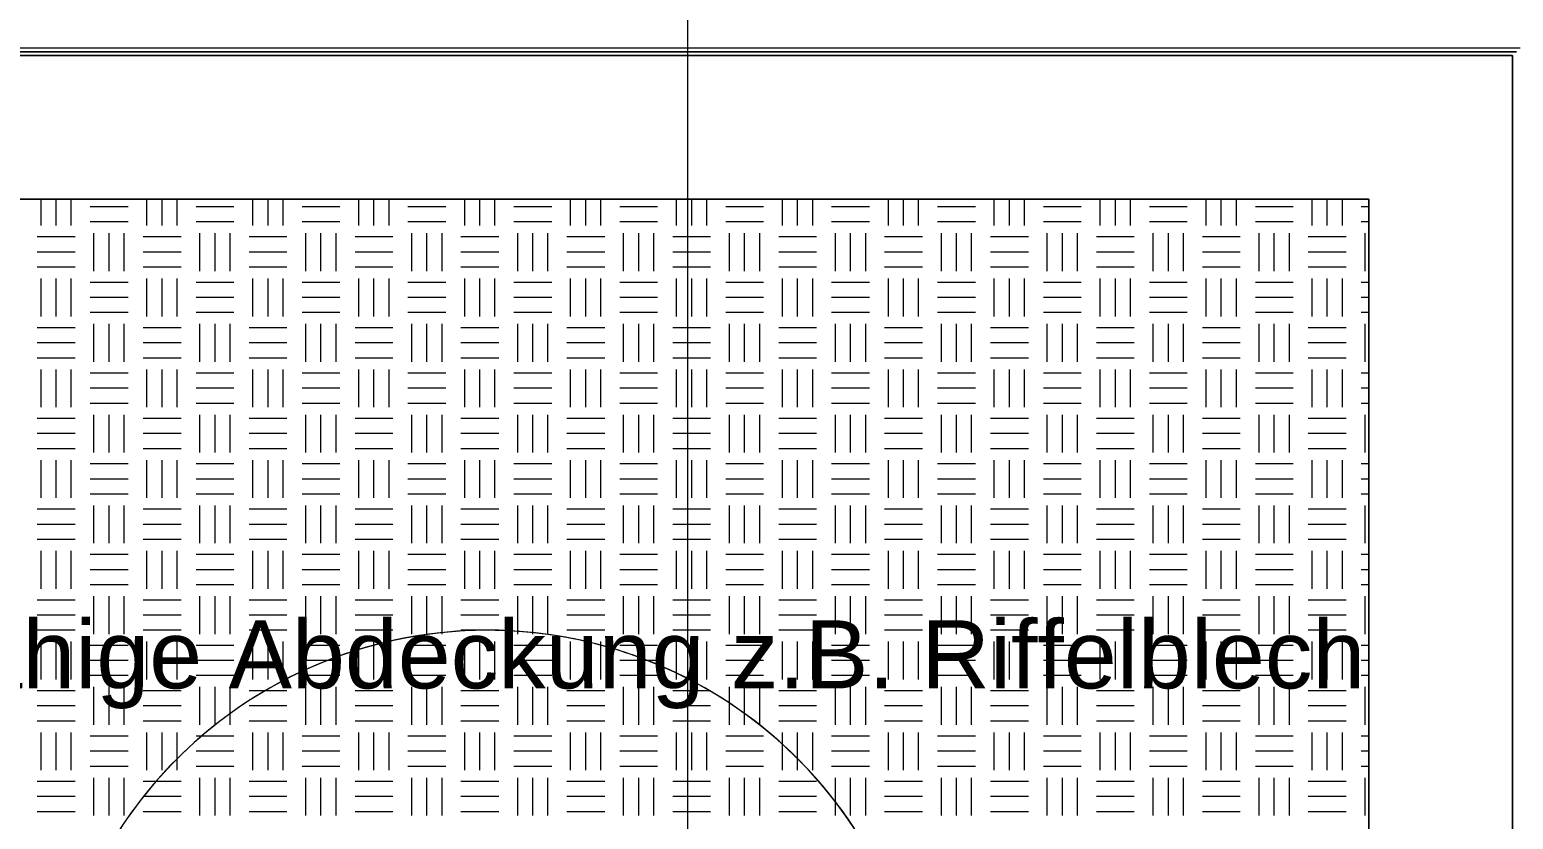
# Model space of a CAD drawing. Extents: x -1907 to 937, y -179 to 966.
# Drawn here: x -439.86 to -400.64, y 254.25 to 275.13 of the extents above; entities that cross this region are included whole.
import ezdxf
from ezdxf.lldxf.tags import DXFTag

# ---------------------------------------------------------------- set-up
doc = ezdxf.new("R2010")
doc.units = 0
doc.layers.get('0').update_dxf_attribs({"lineweight": 13})
for name, color, linetype, lineweight in [('A-DETL-____-HDLN', 7, '_Verdeckte Linien_', 9), ('A-FLOR-____-OTLN', 7, 'Continuous', 9), ('A-GENM-____-OTLN', 7, 'Continuous', 9), ('M-EQPM-____-OTLN', 7, 'Continuous', 9), ('S-GRID-____-OTLN', 7, 'Continuous', 5), ('Text', 7, 'Continuous', 5)]:
    doc.layers.add(name, color=color, linetype=linetype, lineweight=lineweight)
doc.styles.get("Standard").update_dxf_attribs({"font": 'arial.ttf'})
tags = doc.linetypes.add('_Rasterlinie_', pattern=[0.375, 0.2, -0.05, 0.075, -0.05]).pattern_tags.tags
tags[10:11] = [DXFTag(74, 4), DXFTag(75, 0), DXFTag(340, '0'), DXFTag(46, 1.0), DXFTag(50, 0.0), DXFTag(44, 0.0), DXFTag(45, 0.0)]
tags[8:9] = [DXFTag(74, 4), DXFTag(75, 0), DXFTag(340, '0'), DXFTag(46, 1.0), DXFTag(50, 0.0), DXFTag(44, 0.0), DXFTag(45, 0.0)]
tags[6:7] = [DXFTag(74, 4), DXFTag(75, 0), DXFTag(340, '0'), DXFTag(46, 1.0), DXFTag(50, 0.0), DXFTag(44, 0.0), DXFTag(45, 0.0)]
tags[4:5] = [DXFTag(74, 4), DXFTag(75, 0), DXFTag(340, '0'), DXFTag(46, 1.0), DXFTag(50, 0.0), DXFTag(44, 0.0), DXFTag(45, 0.0)]
tags = doc.linetypes.add('_Verdeckte Linien_', pattern=[0.15, 0.1, -0.05]).pattern_tags.tags
tags[6:7] = [DXFTag(74, 4), DXFTag(75, 0), DXFTag(340, '0'), DXFTag(46, 1.0), DXFTag(50, 0.0), DXFTag(44, 0.0), DXFTag(45, 0.0)]
tags[4:5] = [DXFTag(74, 4), DXFTag(75, 0), DXFTag(340, '0'), DXFTag(46, 1.0), DXFTag(50, 0.0), DXFTag(44, 0.0), DXFTag(45, 0.0)]

# ---------------------------------------------------------------- blocks, each defined once
blk = doc.blocks.new('Referenz-A0UJ2810XE', base_point=(-1920.131, -159.413))
at = {"layer": 'A-DETL-____-HDLN', "color": 0, "linetype": '_Verdeckte Linien_', "ltscale": 0.13}
for p, q in [((-404.461, 270.65), (-450.461, 270.65)), ((-404.461, 224.65), (-404.461, 270.65))]:
    blk.add_line(p, q, dxfattribs=at)
at = {"layer": 'A-FLOR-____-OTLN', "color": 0, "linetype": 'Continuous', "ltscale": 0.13}
for p, q in [((-454.461, 274.65), (-400.461, 274.65)), ((-404.461, 270.65), (-450.461, 270.65)), ((-404.461, 228.65), (-404.461, 270.65))]:
    blk.add_line(p, q, dxfattribs=at)
at = {"layer": 'A-GENM-____-OTLN', "color": 0, "linetype": 'Continuous', "ltscale": 0.13}
for p, q in [((-454.461, 274.65), (-400.461, 274.65)), ((-454.361, 274.55), (-400.561, 274.55)), ((-400.561, 274.55), (-454.361, 274.55)), ((-454.261, 274.45), (-400.661, 274.45)), ((-400.661, 274.45), (-454.261, 274.45)), ((-400.661, 274.45), (-400.661, 246.4)), ((-400.661, 246.4), (-400.661, 274.45)), ((-450.461, 270.65), (-404.461, 270.65)), ((-404.461, 270.65), (-450.461, 270.65)), ((-439.561, 269.95), (-439.561, 270.65)), ((-439.161, 269.95), (-439.161, 270.65)), ((-438.761, 269.95), (-438.761, 270.65)), ((-436.761, 269.95), (-436.761, 270.65)), ((-436.361, 269.95), (-436.361, 270.65)), ((-435.961, 269.95), (-435.961, 270.65)), ((-433.961, 269.95), (-433.961, 270.65)), ((-433.561, 269.95), (-433.561, 270.65)), ((-433.161, 269.95), (-433.161, 270.65)), ((-431.161, 269.95), (-431.161, 270.65)), ((-430.761, 269.95), (-430.761, 270.65)), ((-430.361, 269.95), (-430.361, 270.65)), ((-428.361, 269.95), (-428.361, 270.65)), ((-427.961, 269.95), (-427.961, 270.65)), ((-427.561, 269.95), (-427.561, 270.65)), ((-425.561, 269.95), (-425.561, 270.65)), ((-425.161, 269.95), (-425.161, 270.65)), ((-424.761, 269.95), (-424.761, 270.65)), ((-422.761, 269.95), (-422.761, 270.65)), ((-422.361, 269.95), (-422.361, 270.65)), ((-421.961, 269.95), (-421.961, 270.65)), ((-419.961, 269.95), (-419.961, 270.65)), ((-419.561, 269.95), (-419.561, 270.65)), ((-419.161, 269.95), (-419.161, 270.65)), ((-417.161, 269.95), (-417.161, 270.65)), ((-416.761, 269.95), (-416.761, 270.65)), ((-416.361, 269.95), (-416.361, 270.65)), ((-414.361, 269.95), (-414.361, 270.65)), ((-413.961, 269.95), (-413.961, 270.65)), ((-413.561, 269.95), (-413.561, 270.65)), ((-411.561, 269.95), (-411.561, 270.65)), ((-411.161, 269.95), (-411.161, 270.65)), ((-410.761, 269.95), (-410.761, 270.65)), ((-408.761, 269.95), (-408.761, 270.65)), ((-408.361, 269.95), (-408.361, 270.65)), ((-407.961, 269.95), (-407.961, 270.65)), ((-405.961, 269.95), (-405.961, 270.65)), ((-405.561, 269.95), (-405.561, 270.65)), ((-405.161, 269.95), (-405.161, 270.65)), ((-404.461, 270.65), (-404.461, 247.9)), ((-404.461, 247.9), (-404.461, 270.65)), ((-437.261, 270.45), (-438.261, 270.45)), ((-434.461, 270.45), (-435.461, 270.45)), ((-431.661, 270.45), (-432.661, 270.45)), ((-428.861, 270.45), (-429.861, 270.45)), ((-426.061, 270.45), (-427.061, 270.45)), ((-423.261, 270.45), (-424.261, 270.45)), ((-420.461, 270.45), (-421.461, 270.45)), ((-417.661, 270.45), (-418.661, 270.45)), ((-414.861, 270.45), (-415.861, 270.45)), ((-412.061, 270.45), (-413.061, 270.45)), ((-409.261, 270.45), (-410.261, 270.45)), ((-406.461, 270.45), (-407.461, 270.45)), ((-404.462, 270.45), (-404.661, 270.45)), ((-437.261, 270.05), (-438.261, 270.05)), ((-434.461, 270.05), (-435.461, 270.05)), ((-431.661, 270.05), (-432.661, 270.05)), ((-428.861, 270.05), (-429.861, 270.05)), ((-426.061, 270.05), (-427.061, 270.05)), ((-423.261, 270.05), (-424.261, 270.05)), ((-420.461, 270.05), (-421.461, 270.05)), ((-417.661, 270.05), (-418.661, 270.05)), ((-414.861, 270.05), (-415.861, 270.05)), ((-412.061, 270.05), (-413.061, 270.05)), ((-409.261, 270.05), (-410.261, 270.05)), ((-406.461, 270.05), (-407.461, 270.05)), ((-404.462, 270.05), (-404.661, 270.05)), ((-438.661, 269.65), (-439.661, 269.65)), ((-438.161, 268.75), (-438.161, 269.75)), ((-437.761, 268.75), (-437.761, 269.75)), ((-437.361, 268.75), (-437.361, 269.75)), ((-435.861, 269.65), (-436.861, 269.65)), ((-435.361, 268.75), (-435.361, 269.75)), ((-434.961, 268.75), (-434.961, 269.75)), ((-434.561, 268.75), (-434.561, 269.75)), ((-433.061, 269.65), (-434.061, 269.65)), ((-432.561, 268.75), (-432.561, 269.75)), ((-432.161, 268.75), (-432.161, 269.75)), ((-431.761, 268.75), (-431.761, 269.75)), ((-430.261, 269.65), (-431.261, 269.65)), ((-429.761, 268.75), (-429.761, 269.75)), ((-429.361, 268.75), (-429.361, 269.75)), ((-428.961, 268.75), (-428.961, 269.75)), ((-427.461, 269.65), (-428.461, 269.65)), ((-426.961, 268.75), (-426.961, 269.75)), ((-426.561, 268.75), (-426.561, 269.75)), ((-426.161, 268.75), (-426.161, 269.75)), ((-424.661, 269.65), (-425.661, 269.65)), ((-424.161, 268.75), (-424.161, 269.75)), ((-423.761, 268.75), (-423.761, 269.75)), ((-423.361, 268.75), (-423.361, 269.75)), ((-421.861, 269.65), (-422.861, 269.65)), ((-421.361, 268.75), (-421.361, 269.75)), ((-420.961, 268.75), (-420.961, 269.75)), ((-420.561, 268.75), (-420.561, 269.75)), ((-419.061, 269.65), (-420.061, 269.65)), ((-418.561, 268.75), (-418.561, 269.75)), ((-418.161, 268.75), (-418.161, 269.75)), ((-417.761, 268.75), (-417.761, 269.75)), ((-416.261, 269.65), (-417.261, 269.65)), ((-415.761, 268.75), (-415.761, 269.75)), ((-415.361, 268.75), (-415.361, 269.75)), ((-414.961, 268.75), (-414.961, 269.75)), ((-413.461, 269.65), (-414.461, 269.65)), ((-412.961, 268.75), (-412.961, 269.75)), ((-412.561, 268.75), (-412.561, 269.75)), ((-412.161, 268.75), (-412.161, 269.75)), ((-410.661, 269.65), (-411.661, 269.65)), ((-410.161, 268.75), (-410.161, 269.75)), ((-409.761, 268.75), (-409.761, 269.75)), ((-409.361, 268.75), (-409.361, 269.75)), ((-407.861, 269.65), (-408.861, 269.65)), ((-407.361, 268.75), (-407.361, 269.75)), ((-406.961, 268.75), (-406.961, 269.75)), ((-406.561, 268.75), (-406.561, 269.75)), ((-405.061, 269.65), (-406.061, 269.65)), ((-404.561, 268.75), (-404.561, 269.75)), ((-438.661, 269.25), (-439.661, 269.25)), ((-435.861, 269.25), (-436.861, 269.25)), ((-433.061, 269.25), (-434.061, 269.25)), ((-430.261, 269.25), (-431.261, 269.25)), ((-427.461, 269.25), (-428.461, 269.25)), ((-424.661, 269.25), (-425.661, 269.25)), ((-421.861, 269.25), (-422.861, 269.25)), ((-419.061, 269.25), (-420.061, 269.25)), ((-416.261, 269.25), (-417.261, 269.25)), ((-413.461, 269.25), (-414.461, 269.25)), ((-410.661, 269.25), (-411.661, 269.25)), ((-407.861, 269.25), (-408.861, 269.25)), ((-405.061, 269.25), (-406.061, 269.25)), ((-438.661, 268.85), (-439.661, 268.85)), ((-435.861, 268.85), (-436.861, 268.85)), ((-433.061, 268.85), (-434.061, 268.85)), ((-430.261, 268.85), (-431.261, 268.85)), ((-427.461, 268.85), (-428.461, 268.85)), ((-424.661, 268.85), (-425.661, 268.85)), ((-421.861, 268.85), (-422.861, 268.85)), ((-419.061, 268.85), (-420.061, 268.85)), ((-416.261, 268.85), (-417.261, 268.85)), ((-413.461, 268.85), (-414.461, 268.85)), ((-410.661, 268.85), (-411.661, 268.85)), ((-407.861, 268.85), (-408.861, 268.85)), ((-405.061, 268.85), (-406.061, 268.85)), ((-439.561, 267.55), (-439.561, 268.55)), ((-439.161, 267.55), (-439.161, 268.55)), ((-438.761, 267.55), (-438.761, 268.55)), ((-437.261, 268.45), (-438.261, 268.45)), ((-436.761, 267.55), (-436.761, 268.55)), ((-436.361, 267.55), (-436.361, 268.55)), ((-435.961, 267.55), (-435.961, 268.55)), ((-434.461, 268.45), (-435.461, 268.45)), ((-433.961, 267.55), (-433.961, 268.55)), ((-433.561, 267.55), (-433.561, 268.55)), ((-433.161, 267.55), (-433.161, 268.55)), ((-431.661, 268.45), (-432.661, 268.45)), ((-431.161, 267.55), (-431.161, 268.55)), ((-430.761, 267.55), (-430.761, 268.55)), ((-430.361, 267.55), (-430.361, 268.55)), ((-428.861, 268.45), (-429.861, 268.45)), ((-428.361, 267.55), (-428.361, 268.55)), ((-427.961, 267.55), (-427.961, 268.55)), ((-427.561, 267.55), (-427.561, 268.55)), ((-426.061, 268.45), (-427.061, 268.45)), ((-425.561, 267.55), (-425.561, 268.55)), ((-425.161, 267.55), (-425.161, 268.55)), ((-424.761, 267.55), (-424.761, 268.55)), ((-423.261, 268.45), (-424.261, 268.45)), ((-422.761, 267.55), (-422.761, 268.55)), ((-422.361, 267.55), (-422.361, 268.55)), ((-421.961, 267.55), (-421.961, 268.55)), ((-420.461, 268.45), (-421.461, 268.45)), ((-419.961, 267.55), (-419.961, 268.55)), ((-419.561, 267.55), (-419.561, 268.55)), ((-419.161, 267.55), (-419.161, 268.55)), ((-417.661, 268.45), (-418.661, 268.45)), ((-417.161, 267.55), (-417.161, 268.55)), ((-416.761, 267.55), (-416.761, 268.55)), ((-416.361, 267.55), (-416.361, 268.55)), ((-414.861, 268.45), (-415.861, 268.45)), ((-414.361, 267.55), (-414.361, 268.55)), ((-413.961, 267.55), (-413.961, 268.55)), ((-413.561, 267.55), (-413.561, 268.55)), ((-412.061, 268.45), (-413.061, 268.45)), ((-411.561, 267.55), (-411.561, 268.55)), ((-411.161, 267.55), (-411.161, 268.55)), ((-410.761, 267.55), (-410.761, 268.55)), ((-409.261, 268.45), (-410.261, 268.45)), ((-408.761, 267.55), (-408.761, 268.55)), ((-408.361, 267.55), (-408.361, 268.55)), ((-407.961, 267.55), (-407.961, 268.55)), ((-406.461, 268.45), (-407.461, 268.45)), ((-405.961, 267.55), (-405.961, 268.55)), ((-405.561, 267.55), (-405.561, 268.55)), ((-405.161, 267.55), (-405.161, 268.55)), ((-404.462, 268.45), (-404.661, 268.45)), ((-437.261, 268.05), (-438.261, 268.05)), ((-434.461, 268.05), (-435.461, 268.05)), ((-431.661, 268.05), (-432.661, 268.05)), ((-428.861, 268.05), (-429.861, 268.05)), ((-426.061, 268.05), (-427.061, 268.05)), ((-423.261, 268.05), (-424.261, 268.05)), ((-420.461, 268.05), (-421.461, 268.05)), ((-417.661, 268.05), (-418.661, 268.05)), ((-414.861, 268.05), (-415.861, 268.05)), ((-412.061, 268.05), (-413.061, 268.05)), ((-409.261, 268.05), (-410.261, 268.05)), ((-406.461, 268.05), (-407.461, 268.05)), ((-404.462, 268.05), (-404.661, 268.05)), ((-437.261, 267.65), (-438.261, 267.65)), ((-434.461, 267.65), (-435.461, 267.65)), ((-431.661, 267.65), (-432.661, 267.65)), ((-428.861, 267.65), (-429.861, 267.65)), ((-426.061, 267.65), (-427.061, 267.65)), ((-423.261, 267.65), (-424.261, 267.65)), ((-420.461, 267.65), (-421.461, 267.65)), ((-417.661, 267.65), (-418.661, 267.65)), ((-414.861, 267.65), (-415.861, 267.65)), ((-412.061, 267.65), (-413.061, 267.65)), ((-409.261, 267.65), (-410.261, 267.65)), ((-406.461, 267.65), (-407.461, 267.65)), ((-404.462, 267.65), (-404.661, 267.65)), ((-438.661, 267.25), (-439.661, 267.25)), ((-438.161, 266.35), (-438.161, 267.35)), ((-437.761, 266.35), (-437.761, 267.35)), ((-437.361, 266.35), (-437.361, 267.35)), ((-435.861, 267.25), (-436.861, 267.25)), ((-435.361, 266.35), (-435.361, 267.35)), ((-434.961, 266.35), (-434.961, 267.35)), ((-434.561, 266.35), (-434.561, 267.35)), ((-433.061, 267.25), (-434.061, 267.25)), ((-432.561, 266.35), (-432.561, 267.35)), ((-432.161, 266.35), (-432.161, 267.35)), ((-431.761, 266.35), (-431.761, 267.35)), ((-430.261, 267.25), (-431.261, 267.25)), ((-429.761, 266.35), (-429.761, 267.35)), ((-429.361, 266.35), (-429.361, 267.35)), ((-428.961, 266.35), (-428.961, 267.35)), ((-427.461, 267.25), (-428.461, 267.25)), ((-426.961, 266.35), (-426.961, 267.35)), ((-426.561, 266.35), (-426.561, 267.35)), ((-426.161, 266.35), (-426.161, 267.35)), ((-424.661, 267.25), (-425.661, 267.25)), ((-424.161, 266.35), (-424.161, 267.35)), ((-423.761, 266.35), (-423.761, 267.35)), ((-423.361, 266.35), (-423.361, 267.35)), ((-421.861, 267.25), (-422.861, 267.25)), ((-421.361, 266.35), (-421.361, 267.35)), ((-420.961, 266.35), (-420.961, 267.35)), ((-420.561, 266.35), (-420.561, 267.35)), ((-419.061, 267.25), (-420.061, 267.25)), ((-418.561, 266.35), (-418.561, 267.35)), ((-418.161, 266.35), (-418.161, 267.35)), ((-417.761, 266.35), (-417.761, 267.35)), ((-416.261, 267.25), (-417.261, 267.25)), ((-415.761, 266.35), (-415.761, 267.35)), ((-415.361, 266.35), (-415.361, 267.35)), ((-414.961, 266.35), (-414.961, 267.35)), ((-413.461, 267.25), (-414.461, 267.25)), ((-412.961, 266.35), (-412.961, 267.35)), ((-412.561, 266.35), (-412.561, 267.35)), ((-412.161, 266.35), (-412.161, 267.35)), ((-410.661, 267.25), (-411.661, 267.25)), ((-410.161, 266.35), (-410.161, 267.35)), ((-409.761, 266.35), (-409.761, 267.35)), ((-409.361, 266.35), (-409.361, 267.35)), ((-407.861, 267.25), (-408.861, 267.25)), ((-407.361, 266.35), (-407.361, 267.35)), ((-406.961, 266.35), (-406.961, 267.35)), ((-406.561, 266.35), (-406.561, 267.35)), ((-405.061, 267.25), (-406.061, 267.25)), ((-404.561, 266.35), (-404.561, 267.35)), ((-438.661, 266.85), (-439.661, 266.85)), ((-435.861, 266.85), (-436.861, 266.85)), ((-433.061, 266.85), (-434.061, 266.85)), ((-430.261, 266.85), (-431.261, 266.85)), ((-427.461, 266.85), (-428.461, 266.85)), ((-424.661, 266.85), (-425.661, 266.85)), ((-421.861, 266.85), (-422.861, 266.85)), ((-419.061, 266.85), (-420.061, 266.85)), ((-416.261, 266.85), (-417.261, 266.85)), ((-413.461, 266.85), (-414.461, 266.85)), ((-410.661, 266.85), (-411.661, 266.85)), ((-407.861, 266.85), (-408.861, 266.85)), ((-405.061, 266.85), (-406.061, 266.85)), ((-438.661, 266.45), (-439.661, 266.45)), ((-435.861, 266.45), (-436.861, 266.45)), ((-433.061, 266.45), (-434.061, 266.45)), ((-430.261, 266.45), (-431.261, 266.45)), ((-427.461, 266.45), (-428.461, 266.45)), ((-424.661, 266.45), (-425.661, 266.45)), ((-421.861, 266.45), (-422.861, 266.45)), ((-419.061, 266.45), (-420.061, 266.45)), ((-416.261, 266.45), (-417.261, 266.45)), ((-413.461, 266.45), (-414.461, 266.45)), ((-410.661, 266.45), (-411.661, 266.45)), ((-407.861, 266.45), (-408.861, 266.45)), ((-405.061, 266.45), (-406.061, 266.45)), ((-439.561, 265.15), (-439.561, 266.15)), ((-439.161, 265.15), (-439.161, 266.15)), ((-438.761, 265.15), (-438.761, 266.15)), ((-437.261, 266.05), (-438.261, 266.05)), ((-436.761, 265.15), (-436.761, 266.15)), ((-436.361, 265.15), (-436.361, 266.15)), ((-435.961, 265.15), (-435.961, 266.15)), ((-434.461, 266.05), (-435.461, 266.05)), ((-433.961, 265.15), (-433.961, 266.15)), ((-433.561, 265.15), (-433.561, 266.15)), ((-433.161, 265.15), (-433.161, 266.15)), ((-431.661, 266.05), (-432.661, 266.05)), ((-431.161, 265.15), (-431.161, 266.15)), ((-430.761, 265.15), (-430.761, 266.15)), ((-430.361, 265.15), (-430.361, 266.15)), ((-428.861, 266.05), (-429.861, 266.05)), ((-428.361, 265.15), (-428.361, 266.15)), ((-427.961, 265.15), (-427.961, 266.15)), ((-427.561, 265.15), (-427.561, 266.15)), ((-426.061, 266.05), (-427.061, 266.05)), ((-425.561, 265.15), (-425.561, 266.15)), ((-425.161, 265.15), (-425.161, 266.15)), ((-424.761, 265.15), (-424.761, 266.15)), ((-423.261, 266.05), (-424.261, 266.05)), ((-422.761, 265.15), (-422.761, 266.15)), ((-422.361, 265.15), (-422.361, 266.15)), ((-421.961, 265.15), (-421.961, 266.15)), ((-420.461, 266.05), (-421.461, 266.05)), ((-419.961, 265.15), (-419.961, 266.15)), ((-419.561, 265.15), (-419.561, 266.15)), ((-419.161, 265.15), (-419.161, 266.15)), ((-417.661, 266.05), (-418.661, 266.05)), ((-417.161, 265.15), (-417.161, 266.15)), ((-416.761, 265.15), (-416.761, 266.15)), ((-416.361, 265.15), (-416.361, 266.15)), ((-414.861, 266.05), (-415.861, 266.05)), ((-414.361, 265.15), (-414.361, 266.15)), ((-413.961, 265.15), (-413.961, 266.15)), ((-413.561, 265.15), (-413.561, 266.15)), ((-412.061, 266.05), (-413.061, 266.05)), ((-411.561, 265.15), (-411.561, 266.15)), ((-411.161, 265.15), (-411.161, 266.15)), ((-410.761, 265.15), (-410.761, 266.15)), ((-409.261, 266.05), (-410.261, 266.05)), ((-408.761, 265.15), (-408.761, 266.15)), ((-408.361, 265.15), (-408.361, 266.15)), ((-407.961, 265.15), (-407.961, 266.15)), ((-406.461, 266.05), (-407.461, 266.05)), ((-405.961, 265.15), (-405.961, 266.15)), ((-405.561, 265.15), (-405.561, 266.15)), ((-405.161, 265.15), (-405.161, 266.15)), ((-404.462, 266.05), (-404.661, 266.05)), ((-437.261, 265.65), (-438.261, 265.65)), ((-434.461, 265.65), (-435.461, 265.65)), ((-431.661, 265.65), (-432.661, 265.65)), ((-428.861, 265.65), (-429.861, 265.65)), ((-426.061, 265.65), (-427.061, 265.65)), ((-423.261, 265.65), (-424.261, 265.65)), ((-420.461, 265.65), (-421.461, 265.65)), ((-417.661, 265.65), (-418.661, 265.65)), ((-414.861, 265.65), (-415.861, 265.65)), ((-412.061, 265.65), (-413.061, 265.65)), ((-409.261, 265.65), (-410.261, 265.65)), ((-406.461, 265.65), (-407.461, 265.65)), ((-404.462, 265.65), (-404.661, 265.65)), ((-437.261, 265.25), (-438.261, 265.25)), ((-434.461, 265.25), (-435.461, 265.25)), ((-431.661, 265.25), (-432.661, 265.25)), ((-428.861, 265.25), (-429.861, 265.25)), ((-426.061, 265.25), (-427.061, 265.25)), ((-423.261, 265.25), (-424.261, 265.25)), ((-420.461, 265.25), (-421.461, 265.25)), ((-417.661, 265.25), (-418.661, 265.25)), ((-414.861, 265.25), (-415.861, 265.25)), ((-412.061, 265.25), (-413.061, 265.25)), ((-409.261, 265.25), (-410.261, 265.25)), ((-406.461, 265.25), (-407.461, 265.25)), ((-404.462, 265.25), (-404.661, 265.25)), ((-438.661, 264.85), (-439.661, 264.85)), ((-438.161, 263.95), (-438.161, 264.95)), ((-437.761, 263.95), (-437.761, 264.95)), ((-437.361, 263.95), (-437.361, 264.95)), ((-435.861, 264.85), (-436.861, 264.85)), ((-435.361, 263.95), (-435.361, 264.95)), ((-434.961, 263.95), (-434.961, 264.95)), ((-434.561, 263.95), (-434.561, 264.95)), ((-433.061, 264.85), (-434.061, 264.85)), ((-432.561, 263.95), (-432.561, 264.95)), ((-432.161, 263.95), (-432.161, 264.95)), ((-431.761, 263.95), (-431.761, 264.95)), ((-430.261, 264.85), (-431.261, 264.85)), ((-429.761, 263.95), (-429.761, 264.95)), ((-429.361, 263.95), (-429.361, 264.95)), ((-428.961, 263.95), (-428.961, 264.95)), ((-427.461, 264.85), (-428.461, 264.85)), ((-426.961, 263.95), (-426.961, 264.95)), ((-426.561, 263.95), (-426.561, 264.95)), ((-426.161, 263.95), (-426.161, 264.95)), ((-424.661, 264.85), (-425.661, 264.85)), ((-424.161, 263.95), (-424.161, 264.95)), ((-423.761, 263.95), (-423.761, 264.95)), ((-423.361, 263.95), (-423.361, 264.95)), ((-421.861, 264.85), (-422.861, 264.85)), ((-421.361, 263.95), (-421.361, 264.95)), ((-420.961, 263.95), (-420.961, 264.95)), ((-420.561, 263.95), (-420.561, 264.95)), ((-419.061, 264.85), (-420.061, 264.85)), ((-418.561, 263.95), (-418.561, 264.95)), ((-418.161, 263.95), (-418.161, 264.95)), ((-417.761, 263.95), (-417.761, 264.95)), ((-416.261, 264.85), (-417.261, 264.85)), ((-415.761, 263.95), (-415.761, 264.95)), ((-415.361, 263.95), (-415.361, 264.95)), ((-414.961, 263.95), (-414.961, 264.95)), ((-413.461, 264.85), (-414.461, 264.85)), ((-412.961, 263.95), (-412.961, 264.95)), ((-412.561, 263.95), (-412.561, 264.95)), ((-412.161, 263.95), (-412.161, 264.95)), ((-410.661, 264.85), (-411.661, 264.85)), ((-410.161, 263.95), (-410.161, 264.95)), ((-409.761, 263.95), (-409.761, 264.95)), ((-409.361, 263.95), (-409.361, 264.95)), ((-407.861, 264.85), (-408.861, 264.85)), ((-407.361, 263.95), (-407.361, 264.95)), ((-406.961, 263.95), (-406.961, 264.95)), ((-406.561, 263.95), (-406.561, 264.95)), ((-405.061, 264.85), (-406.061, 264.85)), ((-404.561, 263.95), (-404.561, 264.95)), ((-438.661, 264.45), (-439.661, 264.45)), ((-435.861, 264.45), (-436.861, 264.45)), ((-433.061, 264.45), (-434.061, 264.45)), ((-430.261, 264.45), (-431.261, 264.45)), ((-427.461, 264.45), (-428.461, 264.45)), ((-424.661, 264.45), (-425.661, 264.45)), ((-421.861, 264.45), (-422.861, 264.45)), ((-419.061, 264.45), (-420.061, 264.45)), ((-416.261, 264.45), (-417.261, 264.45)), ((-413.461, 264.45), (-414.461, 264.45)), ((-410.661, 264.45), (-411.661, 264.45)), ((-407.861, 264.45), (-408.861, 264.45)), ((-405.061, 264.45), (-406.061, 264.45)), ((-438.661, 264.05), (-439.661, 264.05)), ((-435.861, 264.05), (-436.861, 264.05)), ((-433.061, 264.05), (-434.061, 264.05)), ((-430.261, 264.05), (-431.261, 264.05)), ((-427.461, 264.05), (-428.461, 264.05)), ((-424.661, 264.05), (-425.661, 264.05)), ((-421.861, 264.05), (-422.861, 264.05)), ((-419.061, 264.05), (-420.061, 264.05)), ((-416.261, 264.05), (-417.261, 264.05)), ((-413.461, 264.05), (-414.461, 264.05)), ((-410.661, 264.05), (-411.661, 264.05)), ((-407.861, 264.05), (-408.861, 264.05)), ((-405.061, 264.05), (-406.061, 264.05)), ((-439.561, 262.75), (-439.561, 263.75)), ((-439.161, 262.75), (-439.161, 263.75)), ((-438.761, 262.75), (-438.761, 263.75)), ((-437.261, 263.65), (-438.261, 263.65)), ((-436.761, 262.75), (-436.761, 263.75)), ((-436.361, 262.75), (-436.361, 263.75)), ((-435.961, 262.75), (-435.961, 263.75)), ((-434.461, 263.65), (-435.461, 263.65)), ((-433.961, 262.75), (-433.961, 263.75)), ((-433.561, 262.75), (-433.561, 263.75)), ((-433.161, 262.75), (-433.161, 263.75)), ((-431.661, 263.65), (-432.661, 263.65)), ((-431.161, 262.75), (-431.161, 263.75)), ((-430.761, 262.75), (-430.761, 263.75)), ((-430.361, 262.75), (-430.361, 263.75)), ((-428.861, 263.65), (-429.861, 263.65)), ((-428.361, 262.75), (-428.361, 263.75)), ((-427.961, 262.75), (-427.961, 263.75)), ((-427.561, 262.75), (-427.561, 263.75)), ((-426.061, 263.65), (-427.061, 263.65)), ((-425.561, 262.75), (-425.561, 263.75)), ((-425.161, 262.75), (-425.161, 263.75)), ((-424.761, 262.75), (-424.761, 263.75)), ((-423.261, 263.65), (-424.261, 263.65)), ((-422.761, 262.75), (-422.761, 263.75)), ((-422.361, 262.75), (-422.361, 263.75)), ((-421.961, 262.75), (-421.961, 263.75)), ((-420.461, 263.65), (-421.461, 263.65)), ((-419.961, 262.75), (-419.961, 263.75)), ((-419.561, 262.75), (-419.561, 263.75)), ((-419.161, 262.75), (-419.161, 263.75)), ((-417.661, 263.65), (-418.661, 263.65)), ((-417.161, 262.75), (-417.161, 263.75)), ((-416.761, 262.75), (-416.761, 263.75)), ((-416.361, 262.75), (-416.361, 263.75)), ((-414.861, 263.65), (-415.861, 263.65)), ((-414.361, 262.75), (-414.361, 263.75)), ((-413.961, 262.75), (-413.961, 263.75)), ((-413.561, 262.75), (-413.561, 263.75)), ((-412.061, 263.65), (-413.061, 263.65)), ((-411.561, 262.75), (-411.561, 263.75)), ((-411.161, 262.75), (-411.161, 263.75)), ((-410.761, 262.75), (-410.761, 263.75)), ((-409.261, 263.65), (-410.261, 263.65)), ((-408.761, 262.75), (-408.761, 263.75)), ((-408.361, 262.75), (-408.361, 263.75)), ((-407.961, 262.75), (-407.961, 263.75)), ((-406.461, 263.65), (-407.461, 263.65)), ((-405.961, 262.75), (-405.961, 263.75)), ((-405.561, 262.75), (-405.561, 263.75)), ((-405.161, 262.75), (-405.161, 263.75)), ((-404.462, 263.65), (-404.661, 263.65)), ((-437.261, 263.25), (-438.261, 263.25)), ((-434.461, 263.25), (-435.461, 263.25)), ((-431.661, 263.25), (-432.661, 263.25)), ((-428.861, 263.25), (-429.861, 263.25)), ((-426.061, 263.25), (-427.061, 263.25)), ((-423.261, 263.25), (-424.261, 263.25)), ((-420.461, 263.25), (-421.461, 263.25)), ((-417.661, 263.25), (-418.661, 263.25)), ((-414.861, 263.25), (-415.861, 263.25)), ((-412.061, 263.25), (-413.061, 263.25)), ((-409.261, 263.25), (-410.261, 263.25)), ((-406.461, 263.25), (-407.461, 263.25)), ((-404.462, 263.25), (-404.661, 263.25)), ((-437.261, 262.85), (-438.261, 262.85)), ((-434.461, 262.85), (-435.461, 262.85)), ((-431.661, 262.85), (-432.661, 262.85)), ((-428.861, 262.85), (-429.861, 262.85)), ((-426.061, 262.85), (-427.061, 262.85)), ((-423.261, 262.85), (-424.261, 262.85)), ((-420.461, 262.85), (-421.461, 262.85)), ((-417.661, 262.85), (-418.661, 262.85)), ((-414.861, 262.85), (-415.861, 262.85)), ((-412.061, 262.85), (-413.061, 262.85)), ((-409.261, 262.85), (-410.261, 262.85)), ((-406.461, 262.85), (-407.461, 262.85)), ((-404.462, 262.85), (-404.661, 262.85)), ((-438.661, 262.45), (-439.661, 262.45)), ((-438.161, 261.55), (-438.161, 262.55)), ((-437.761, 261.55), (-437.761, 262.55)), ((-437.361, 261.55), (-437.361, 262.55)), ((-435.861, 262.45), (-436.861, 262.45)), ((-435.361, 261.55), (-435.361, 262.55)), ((-434.961, 261.55), (-434.961, 262.55)), ((-434.561, 261.55), (-434.561, 262.55)), ((-433.061, 262.45), (-434.061, 262.45)), ((-432.561, 261.55), (-432.561, 262.55)), ((-432.161, 261.55), (-432.161, 262.55)), ((-431.761, 261.55), (-431.761, 262.55)), ((-430.261, 262.45), (-431.261, 262.45)), ((-429.761, 261.55), (-429.761, 262.55)), ((-429.361, 261.55), (-429.361, 262.55)), ((-428.961, 261.55), (-428.961, 262.55)), ((-427.461, 262.45), (-428.461, 262.45)), ((-426.961, 261.55), (-426.961, 262.55)), ((-426.561, 261.55), (-426.561, 262.55)), ((-426.161, 261.55), (-426.161, 262.55)), ((-424.661, 262.45), (-425.661, 262.45)), ((-424.161, 261.55), (-424.161, 262.55)), ((-423.761, 261.55), (-423.761, 262.55)), ((-423.361, 261.55), (-423.361, 262.55)), ((-421.861, 262.45), (-422.861, 262.45)), ((-421.361, 261.55), (-421.361, 262.55)), ((-420.961, 261.55), (-420.961, 262.55)), ((-420.561, 261.55), (-420.561, 262.55)), ((-419.061, 262.45), (-420.061, 262.45)), ((-418.561, 261.55), (-418.561, 262.55)), ((-418.161, 261.55), (-418.161, 262.55)), ((-417.761, 261.55), (-417.761, 262.55)), ((-416.261, 262.45), (-417.261, 262.45)), ((-415.761, 261.55), (-415.761, 262.55)), ((-415.361, 261.55), (-415.361, 262.55)), ((-414.961, 261.55), (-414.961, 262.55)), ((-413.461, 262.45), (-414.461, 262.45)), ((-412.961, 261.55), (-412.961, 262.55)), ((-412.561, 261.55), (-412.561, 262.55)), ((-412.161, 261.55), (-412.161, 262.55)), ((-410.661, 262.45), (-411.661, 262.45)), ((-410.161, 261.55), (-410.161, 262.55)), ((-409.761, 261.55), (-409.761, 262.55)), ((-409.361, 261.55), (-409.361, 262.55)), ((-407.861, 262.45), (-408.861, 262.45)), ((-407.361, 261.55), (-407.361, 262.55)), ((-406.961, 261.55), (-406.961, 262.55)), ((-406.561, 261.55), (-406.561, 262.55)), ((-405.061, 262.45), (-406.061, 262.45)), ((-404.561, 261.55), (-404.561, 262.55)), ((-438.661, 262.05), (-439.661, 262.05)), ((-435.861, 262.05), (-436.861, 262.05)), ((-433.061, 262.05), (-434.061, 262.05)), ((-430.261, 262.05), (-431.261, 262.05)), ((-427.461, 262.05), (-428.461, 262.05)), ((-424.661, 262.05), (-425.661, 262.05)), ((-421.861, 262.05), (-422.861, 262.05)), ((-419.061, 262.05), (-420.061, 262.05)), ((-416.261, 262.05), (-417.261, 262.05)), ((-413.461, 262.05), (-414.461, 262.05)), ((-410.661, 262.05), (-411.661, 262.05)), ((-407.861, 262.05), (-408.861, 262.05)), ((-405.061, 262.05), (-406.061, 262.05)), ((-438.661, 261.65), (-439.661, 261.65)), ((-435.861, 261.65), (-436.861, 261.65)), ((-433.061, 261.65), (-434.061, 261.65)), ((-430.261, 261.65), (-431.261, 261.65)), ((-427.461, 261.65), (-428.461, 261.65)), ((-424.661, 261.65), (-425.661, 261.65)), ((-421.861, 261.65), (-422.861, 261.65)), ((-419.061, 261.65), (-420.061, 261.65)), ((-416.261, 261.65), (-417.261, 261.65)), ((-413.461, 261.65), (-414.461, 261.65)), ((-410.661, 261.65), (-411.661, 261.65)), ((-407.861, 261.65), (-408.861, 261.65)), ((-405.061, 261.65), (-406.061, 261.65)), ((-439.561, 260.35), (-439.561, 261.35)), ((-439.161, 260.35), (-439.161, 261.35)), ((-438.761, 260.35), (-438.761, 261.35)), ((-437.261, 261.25), (-438.261, 261.25)), ((-436.761, 260.35), (-436.761, 261.35)), ((-436.361, 260.35), (-436.361, 261.35)), ((-435.961, 260.35), (-435.961, 261.35)), ((-434.461, 261.25), (-435.461, 261.25)), ((-433.961, 260.35), (-433.961, 261.35)), ((-433.561, 260.35), (-433.561, 261.35)), ((-433.161, 260.35), (-433.161, 261.35)), ((-431.661, 261.25), (-432.661, 261.25)), ((-431.161, 260.35), (-431.161, 261.35)), ((-430.761, 260.35), (-430.761, 261.35)), ((-430.361, 260.35), (-430.361, 261.35)), ((-428.861, 261.25), (-429.861, 261.25)), ((-428.361, 260.35), (-428.361, 261.35)), ((-427.961, 260.35), (-427.961, 261.35)), ((-427.561, 260.35), (-427.561, 261.35)), ((-426.061, 261.25), (-427.061, 261.25)), ((-425.561, 260.35), (-425.561, 261.35)), ((-425.161, 260.35), (-425.161, 261.35)), ((-424.761, 260.35), (-424.761, 261.35)), ((-423.261, 261.25), (-424.261, 261.25)), ((-422.761, 260.35), (-422.761, 261.35)), ((-422.361, 260.35), (-422.361, 261.35)), ((-421.961, 260.35), (-421.961, 261.35)), ((-420.461, 261.25), (-421.461, 261.25)), ((-419.961, 260.35), (-419.961, 261.35)), ((-419.561, 260.35), (-419.561, 261.35)), ((-419.161, 260.35), (-419.161, 261.35)), ((-417.661, 261.25), (-418.661, 261.25)), ((-417.161, 260.35), (-417.161, 261.35)), ((-416.761, 260.35), (-416.761, 261.35)), ((-416.361, 260.35), (-416.361, 261.35)), ((-414.861, 261.25), (-415.861, 261.25)), ((-414.361, 260.35), (-414.361, 261.35)), ((-413.961, 260.35), (-413.961, 261.35)), ((-413.561, 260.35), (-413.561, 261.35)), ((-412.061, 261.25), (-413.061, 261.25)), ((-411.561, 260.35), (-411.561, 261.35)), ((-411.161, 260.35), (-411.161, 261.35)), ((-410.761, 260.35), (-410.761, 261.35)), ((-409.261, 261.25), (-410.261, 261.25)), ((-408.761, 260.35), (-408.761, 261.35)), ((-408.361, 260.35), (-408.361, 261.35)), ((-407.961, 260.35), (-407.961, 261.35)), ((-406.461, 261.25), (-407.461, 261.25)), ((-405.961, 260.35), (-405.961, 261.35)), ((-405.561, 260.35), (-405.561, 261.35)), ((-405.161, 260.35), (-405.161, 261.35)), ((-404.462, 261.25), (-404.661, 261.25)), ((-437.261, 260.85), (-438.261, 260.85)), ((-434.461, 260.85), (-435.461, 260.85)), ((-431.661, 260.85), (-432.661, 260.85)), ((-428.861, 260.85), (-429.861, 260.85)), ((-426.061, 260.85), (-427.061, 260.85)), ((-423.261, 260.85), (-424.261, 260.85)), ((-420.461, 260.85), (-421.461, 260.85)), ((-417.661, 260.85), (-418.661, 260.85)), ((-414.861, 260.85), (-415.861, 260.85)), ((-412.061, 260.85), (-413.061, 260.85)), ((-409.261, 260.85), (-410.261, 260.85)), ((-406.461, 260.85), (-407.461, 260.85)), ((-404.462, 260.85), (-404.661, 260.85)), ((-437.261, 260.45), (-438.261, 260.45)), ((-434.461, 260.45), (-435.461, 260.45)), ((-431.661, 260.45), (-432.661, 260.45)), ((-428.861, 260.45), (-429.861, 260.45)), ((-426.061, 260.45), (-427.061, 260.45)), ((-423.261, 260.45), (-424.261, 260.45)), ((-420.461, 260.45), (-421.461, 260.45)), ((-417.661, 260.45), (-418.661, 260.45)), ((-414.861, 260.45), (-415.861, 260.45)), ((-412.061, 260.45), (-413.061, 260.45)), ((-409.261, 260.45), (-410.261, 260.45)), ((-406.461, 260.45), (-407.461, 260.45)), ((-404.462, 260.45), (-404.661, 260.45)), ((-438.661, 260.05), (-439.661, 260.05)), ((-438.161, 259.15), (-438.161, 260.15)), ((-437.761, 259.15), (-437.761, 260.15)), ((-437.361, 259.15), (-437.361, 260.15)), ((-435.861, 260.05), (-436.861, 260.05)), ((-435.361, 259.15), (-435.361, 260.15)), ((-434.961, 259.15), (-434.961, 260.15)), ((-434.561, 259.15), (-434.561, 260.15)), ((-433.061, 260.05), (-434.061, 260.05)), ((-432.561, 259.15), (-432.561, 260.15)), ((-432.161, 259.15), (-432.161, 260.15)), ((-431.761, 259.15), (-431.761, 260.15)), ((-430.261, 260.05), (-431.261, 260.05)), ((-429.761, 259.15), (-429.761, 260.15)), ((-429.361, 259.15), (-429.361, 260.15)), ((-428.961, 259.15), (-428.961, 260.15)), ((-427.461, 260.05), (-428.461, 260.05)), ((-426.961, 259.15), (-426.961, 260.15)), ((-426.561, 259.15), (-426.561, 260.15)), ((-426.161, 259.15), (-426.161, 260.15)), ((-424.661, 260.05), (-425.661, 260.05)), ((-424.161, 259.15), (-424.161, 260.15)), ((-423.761, 259.15), (-423.761, 260.15)), ((-423.361, 259.15), (-423.361, 260.15)), ((-421.861, 260.05), (-422.861, 260.05)), ((-421.361, 259.15), (-421.361, 260.15)), ((-420.961, 259.15), (-420.961, 260.15)), ((-420.561, 259.15), (-420.561, 260.15)), ((-419.061, 260.05), (-420.061, 260.05)), ((-418.561, 259.15), (-418.561, 260.15)), ((-418.161, 259.15), (-418.161, 260.15)), ((-417.761, 259.15), (-417.761, 260.15)), ((-416.261, 260.05), (-417.261, 260.05)), ((-415.761, 259.15), (-415.761, 260.15)), ((-415.361, 259.15), (-415.361, 260.15)), ((-414.961, 259.15), (-414.961, 260.15)), ((-413.461, 260.05), (-414.461, 260.05)), ((-412.961, 259.15), (-412.961, 260.15)), ((-412.561, 259.15), (-412.561, 260.15)), ((-412.161, 259.15), (-412.161, 260.15)), ((-410.661, 260.05), (-411.661, 260.05)), ((-410.161, 259.15), (-410.161, 260.15)), ((-409.761, 259.15), (-409.761, 260.15)), ((-409.361, 259.15), (-409.361, 260.15)), ((-407.861, 260.05), (-408.861, 260.05)), ((-407.361, 259.15), (-407.361, 260.15)), ((-406.961, 259.15), (-406.961, 260.15)), ((-406.561, 259.15), (-406.561, 260.15)), ((-405.061, 260.05), (-406.061, 260.05)), ((-404.561, 259.15), (-404.561, 260.15)), ((-438.661, 259.65), (-439.661, 259.65)), ((-435.861, 259.65), (-436.861, 259.65)), ((-433.061, 259.65), (-434.061, 259.65)), ((-430.261, 259.65), (-431.261, 259.65)), ((-427.461, 259.65), (-428.461, 259.65)), ((-424.661, 259.65), (-425.661, 259.65)), ((-421.861, 259.65), (-422.861, 259.65)), ((-419.061, 259.65), (-420.061, 259.65)), ((-416.261, 259.65), (-417.261, 259.65)), ((-413.461, 259.65), (-414.461, 259.65)), ((-410.661, 259.65), (-411.661, 259.65)), ((-407.861, 259.65), (-408.861, 259.65)), ((-405.061, 259.65), (-406.061, 259.65)), ((-438.661, 259.25), (-439.661, 259.25)), ((-435.861, 259.25), (-436.861, 259.25)), ((-433.061, 259.25), (-434.061, 259.25)), ((-430.261, 259.25), (-431.261, 259.25)), ((-427.461, 259.25), (-428.461, 259.25)), ((-424.661, 259.25), (-425.661, 259.25)), ((-421.861, 259.25), (-422.861, 259.25)), ((-419.061, 259.25), (-420.061, 259.25)), ((-416.261, 259.25), (-417.261, 259.25)), ((-413.461, 259.25), (-414.461, 259.25)), ((-410.661, 259.25), (-411.661, 259.25)), ((-407.861, 259.25), (-408.861, 259.25)), ((-405.061, 259.25), (-406.061, 259.25)), ((-439.561, 257.95), (-439.561, 258.95)), ((-439.161, 257.95), (-439.161, 258.95)), ((-438.761, 257.95), (-438.761, 258.95)), ((-436.761, 257.95), (-436.761, 258.95)), ((-436.361, 257.95), (-436.361, 258.95)), ((-435.961, 257.95), (-435.961, 258.95)), ((-433.961, 257.95), (-433.961, 258.95)), ((-433.561, 257.95), (-433.561, 258.95)), ((-433.161, 257.95), (-433.161, 258.95)), ((-431.161, 257.95), (-431.161, 258.95)), ((-430.761, 257.95), (-430.761, 258.95)), ((-430.361, 257.95), (-430.361, 258.95)), ((-428.361, 257.95), (-428.361, 258.95)), ((-427.961, 257.95), (-427.961, 258.95)), ((-427.561, 257.95), (-427.561, 258.95)), ((-425.561, 257.95), (-425.561, 258.95)), ((-425.161, 257.95), (-425.161, 258.95)), ((-424.761, 257.95), (-424.761, 258.95)), ((-422.761, 257.95), (-422.761, 258.95)), ((-422.361, 257.95), (-422.361, 258.95)), ((-421.961, 257.95), (-421.961, 258.95)), ((-419.961, 257.95), (-419.961, 258.95)), ((-419.561, 257.95), (-419.561, 258.95)), ((-419.161, 257.95), (-419.161, 258.95)), ((-417.161, 257.95), (-417.161, 258.95)), ((-416.761, 257.95), (-416.761, 258.95)), ((-416.361, 257.95), (-416.361, 258.95)), ((-414.361, 257.95), (-414.361, 258.95)), ((-413.961, 257.95), (-413.961, 258.95)), ((-413.561, 257.95), (-413.561, 258.95)), ((-411.561, 257.95), (-411.561, 258.95)), ((-411.161, 257.95), (-411.161, 258.95)), ((-410.761, 257.95), (-410.761, 258.95)), ((-408.761, 257.95), (-408.761, 258.95)), ((-408.361, 257.95), (-408.361, 258.95)), ((-407.961, 257.95), (-407.961, 258.95)), ((-405.961, 257.95), (-405.961, 258.95)), ((-405.561, 257.95), (-405.561, 258.95)), ((-405.161, 257.95), (-405.161, 258.95)), ((-437.261, 258.85), (-438.261, 258.85)), ((-434.461, 258.85), (-435.461, 258.85)), ((-431.661, 258.85), (-432.661, 258.85)), ((-428.861, 258.85), (-429.861, 258.85)), ((-426.061, 258.85), (-427.061, 258.85)), ((-423.261, 258.85), (-424.261, 258.85)), ((-420.461, 258.85), (-421.461, 258.85)), ((-417.661, 258.85), (-418.661, 258.85)), ((-414.861, 258.85), (-415.861, 258.85)), ((-412.061, 258.85), (-413.061, 258.85)), ((-409.261, 258.85), (-410.261, 258.85)), ((-406.461, 258.85), (-407.461, 258.85)), ((-404.462, 258.85), (-404.661, 258.85)), ((-437.261, 258.45), (-438.261, 258.45)), ((-434.461, 258.45), (-435.461, 258.45)), ((-431.661, 258.45), (-432.661, 258.45)), ((-428.861, 258.45), (-429.861, 258.45)), ((-426.061, 258.45), (-427.061, 258.45)), ((-423.261, 258.45), (-424.261, 258.45)), ((-420.461, 258.45), (-421.461, 258.45)), ((-417.661, 258.45), (-418.661, 258.45)), ((-414.861, 258.45), (-415.861, 258.45)), ((-412.061, 258.45), (-413.061, 258.45)), ((-409.261, 258.45), (-410.261, 258.45)), ((-406.461, 258.45), (-407.461, 258.45)), ((-404.462, 258.45), (-404.661, 258.45)), ((-437.261, 258.05), (-438.261, 258.05)), ((-438.161, 256.75), (-438.161, 257.75)), ((-437.761, 256.75), (-437.761, 257.75)), ((-437.361, 256.75), (-437.361, 257.75)), ((-434.461, 258.05), (-435.461, 258.05)), ((-435.361, 256.75), (-435.361, 257.75)), ((-434.961, 256.75), (-434.961, 257.75)), ((-434.561, 256.75), (-434.561, 257.75)), ((-431.661, 258.05), (-432.661, 258.05)), ((-432.561, 256.75), (-432.561, 257.75)), ((-432.161, 256.75), (-432.161, 257.75)), ((-431.761, 256.75), (-431.761, 257.75)), ((-428.861, 258.05), (-429.861, 258.05)), ((-429.761, 256.75), (-429.761, 257.75)), ((-429.361, 256.75), (-429.361, 257.75)), ((-428.961, 256.75), (-428.961, 257.75)), ((-426.061, 258.05), (-427.061, 258.05)), ((-426.961, 256.75), (-426.961, 257.75)), ((-426.561, 256.75), (-426.561, 257.75)), ((-426.161, 256.75), (-426.161, 257.75)), ((-423.261, 258.05), (-424.261, 258.05)), ((-424.161, 256.75), (-424.161, 257.75)), ((-423.761, 256.75), (-423.761, 257.75)), ((-423.361, 256.75), (-423.361, 257.75)), ((-420.461, 258.05), (-421.461, 258.05)), ((-421.361, 256.75), (-421.361, 257.75)), ((-420.961, 256.75), (-420.961, 257.75)), ((-420.561, 256.75), (-420.561, 257.75)), ((-417.661, 258.05), (-418.661, 258.05)), ((-418.561, 256.75), (-418.561, 257.75)), ((-418.161, 256.75), (-418.161, 257.75)), ((-417.761, 256.75), (-417.761, 257.75)), ((-414.861, 258.05), (-415.861, 258.05)), ((-415.761, 256.75), (-415.761, 257.75)), ((-415.361, 256.75), (-415.361, 257.75)), ((-414.961, 256.75), (-414.961, 257.75)), ((-412.061, 258.05), (-413.061, 258.05)), ((-412.961, 256.75), (-412.961, 257.75)), ((-412.561, 256.75), (-412.561, 257.75)), ((-412.161, 256.75), (-412.161, 257.75)), ((-409.261, 258.05), (-410.261, 258.05)), ((-410.161, 256.75), (-410.161, 257.75)), ((-409.761, 256.75), (-409.761, 257.75)), ((-409.361, 256.75), (-409.361, 257.75)), ((-406.461, 258.05), (-407.461, 258.05)), ((-407.361, 256.75), (-407.361, 257.75)), ((-406.961, 256.75), (-406.961, 257.75)), ((-406.561, 256.75), (-406.561, 257.75)), ((-404.462, 258.05), (-404.661, 258.05)), ((-404.561, 256.75), (-404.561, 257.75)), ((-438.661, 257.65), (-439.661, 257.65)), ((-435.861, 257.65), (-436.861, 257.65)), ((-433.061, 257.65), (-434.061, 257.65)), ((-430.261, 257.65), (-431.261, 257.65)), ((-427.461, 257.65), (-428.461, 257.65)), ((-424.661, 257.65), (-425.661, 257.65)), ((-421.861, 257.65), (-422.861, 257.65)), ((-419.061, 257.65), (-420.061, 257.65)), ((-416.261, 257.65), (-417.261, 257.65)), ((-413.461, 257.65), (-414.461, 257.65)), ((-410.661, 257.65), (-411.661, 257.65)), ((-407.861, 257.65), (-408.861, 257.65)), ((-405.061, 257.65), (-406.061, 257.65)), ((-438.661, 257.25), (-439.661, 257.25)), ((-435.861, 257.25), (-436.861, 257.25)), ((-433.061, 257.25), (-434.061, 257.25)), ((-430.261, 257.25), (-431.261, 257.25)), ((-427.461, 257.25), (-428.461, 257.25)), ((-424.661, 257.25), (-425.661, 257.25)), ((-421.861, 257.25), (-422.861, 257.25)), ((-419.061, 257.25), (-420.061, 257.25)), ((-416.261, 257.25), (-417.261, 257.25)), ((-413.461, 257.25), (-414.461, 257.25)), ((-410.661, 257.25), (-411.661, 257.25)), ((-407.861, 257.25), (-408.861, 257.25)), ((-405.061, 257.25), (-406.061, 257.25)), ((-438.661, 256.85), (-439.661, 256.85)), ((-439.561, 255.55), (-439.561, 256.55)), ((-439.161, 255.55), (-439.161, 256.55)), ((-438.761, 255.55), (-438.761, 256.55)), ((-435.861, 256.85), (-436.861, 256.85)), ((-436.761, 255.55), (-436.761, 256.55)), ((-436.361, 255.55), (-436.361, 256.55)), ((-435.961, 255.55), (-435.961, 256.55)), ((-433.061, 256.85), (-434.061, 256.85)), ((-433.961, 255.55), (-433.961, 256.55)), ((-433.561, 255.55), (-433.561, 256.55)), ((-433.161, 255.55), (-433.161, 256.55)), ((-430.261, 256.85), (-431.261, 256.85)), ((-431.161, 255.55), (-431.161, 256.55)), ((-430.761, 255.55), (-430.761, 256.55)), ((-430.361, 255.55), (-430.361, 256.55)), ((-427.461, 256.85), (-428.461, 256.85)), ((-428.361, 255.55), (-428.361, 256.55)), ((-427.961, 255.55), (-427.961, 256.55)), ((-427.561, 255.55), (-427.561, 256.55)), ((-424.661, 256.85), (-425.661, 256.85)), ((-425.561, 255.55), (-425.561, 256.55)), ((-425.161, 255.55), (-425.161, 256.55)), ((-424.761, 255.55), (-424.761, 256.55)), ((-421.861, 256.85), (-422.861, 256.85)), ((-422.761, 255.55), (-422.761, 256.55)), ((-422.361, 255.55), (-422.361, 256.55)), ((-421.961, 255.55), (-421.961, 256.55)), ((-419.061, 256.85), (-420.061, 256.85)), ((-419.961, 255.55), (-419.961, 256.55)), ((-419.561, 255.55), (-419.561, 256.55)), ((-419.161, 255.55), (-419.161, 256.55)), ((-416.261, 256.85), (-417.261, 256.85)), ((-417.161, 255.55), (-417.161, 256.55)), ((-416.761, 255.55), (-416.761, 256.55)), ((-416.361, 255.55), (-416.361, 256.55)), ((-413.461, 256.85), (-414.461, 256.85)), ((-414.361, 255.55), (-414.361, 256.55)), ((-413.961, 255.55), (-413.961, 256.55)), ((-413.561, 255.55), (-413.561, 256.55)), ((-410.661, 256.85), (-411.661, 256.85)), ((-411.561, 255.55), (-411.561, 256.55)), ((-411.161, 255.55), (-411.161, 256.55)), ((-410.761, 255.55), (-410.761, 256.55)), ((-407.861, 256.85), (-408.861, 256.85)), ((-408.761, 255.55), (-408.761, 256.55)), ((-408.361, 255.55), (-408.361, 256.55)), ((-407.961, 255.55), (-407.961, 256.55)), ((-405.061, 256.85), (-406.061, 256.85)), ((-405.961, 255.55), (-405.961, 256.55)), ((-405.561, 255.55), (-405.561, 256.55)), ((-405.161, 255.55), (-405.161, 256.55)), ((-437.261, 256.45), (-438.261, 256.45)), ((-434.461, 256.45), (-435.461, 256.45)), ((-431.661, 256.45), (-432.661, 256.45)), ((-428.861, 256.45), (-429.861, 256.45)), ((-426.061, 256.45), (-427.061, 256.45)), ((-423.261, 256.45), (-424.261, 256.45)), ((-420.461, 256.45), (-421.461, 256.45)), ((-417.661, 256.45), (-418.661, 256.45)), ((-414.861, 256.45), (-415.861, 256.45)), ((-412.061, 256.45), (-413.061, 256.45)), ((-409.261, 256.45), (-410.261, 256.45)), ((-406.461, 256.45), (-407.461, 256.45)), ((-404.462, 256.45), (-404.661, 256.45)), ((-437.261, 256.05), (-438.261, 256.05)), ((-434.461, 256.05), (-435.461, 256.05)), ((-431.661, 256.05), (-432.661, 256.05)), ((-428.861, 256.05), (-429.861, 256.05)), ((-426.061, 256.05), (-427.061, 256.05)), ((-423.261, 256.05), (-424.261, 256.05)), ((-420.461, 256.05), (-421.461, 256.05)), ((-417.661, 256.05), (-418.661, 256.05)), ((-414.861, 256.05), (-415.861, 256.05)), ((-412.061, 256.05), (-413.061, 256.05)), ((-409.261, 256.05), (-410.261, 256.05)), ((-406.461, 256.05), (-407.461, 256.05)), ((-404.462, 256.05), (-404.661, 256.05)), ((-437.261, 255.65), (-438.261, 255.65)), ((-438.161, 254.35), (-438.161, 255.35)), ((-437.761, 254.35), (-437.761, 255.35)), ((-437.361, 254.35), (-437.361, 255.35)), ((-434.461, 255.65), (-435.461, 255.65)), ((-435.361, 254.35), (-435.361, 255.35)), ((-434.961, 254.35), (-434.961, 255.35)), ((-434.561, 254.35), (-434.561, 255.35)), ((-431.661, 255.65), (-432.661, 255.65)), ((-432.561, 254.35), (-432.561, 255.35)), ((-432.161, 254.35), (-432.161, 255.35)), ((-431.761, 254.35), (-431.761, 255.35)), ((-428.861, 255.65), (-429.861, 255.65)), ((-429.761, 254.35), (-429.761, 255.35)), ((-429.361, 254.35), (-429.361, 255.35)), ((-428.961, 254.35), (-428.961, 255.35)), ((-426.061, 255.65), (-427.061, 255.65)), ((-426.961, 254.35), (-426.961, 255.35)), ((-426.561, 254.35), (-426.561, 255.35)), ((-426.161, 254.35), (-426.161, 255.35)), ((-423.261, 255.65), (-424.261, 255.65)), ((-424.161, 254.35), (-424.161, 255.35)), ((-423.761, 254.35), (-423.761, 255.35)), ((-423.361, 254.35), (-423.361, 255.35)), ((-420.461, 255.65), (-421.461, 255.65)), ((-421.361, 254.35), (-421.361, 255.35)), ((-420.961, 254.35), (-420.961, 255.35)), ((-420.561, 254.35), (-420.561, 255.35)), ((-417.661, 255.65), (-418.661, 255.65)), ((-418.561, 254.35), (-418.561, 255.35)), ((-418.161, 254.35), (-418.161, 255.35)), ((-417.761, 254.35), (-417.761, 255.35)), ((-414.861, 255.65), (-415.861, 255.65)), ((-415.761, 254.35), (-415.761, 255.35)), ((-415.361, 254.35), (-415.361, 255.35)), ((-414.961, 254.35), (-414.961, 255.35)), ((-412.061, 255.65), (-413.061, 255.65)), ((-412.961, 254.35), (-412.961, 255.35)), ((-412.561, 254.35), (-412.561, 255.35)), ((-412.161, 254.35), (-412.161, 255.35)), ((-409.261, 255.65), (-410.261, 255.65)), ((-410.161, 254.35), (-410.161, 255.35)), ((-409.761, 254.35), (-409.761, 255.35)), ((-409.361, 254.35), (-409.361, 255.35)), ((-406.461, 255.65), (-407.461, 255.65)), ((-407.361, 254.35), (-407.361, 255.35)), ((-406.961, 254.35), (-406.961, 255.35)), ((-406.561, 254.35), (-406.561, 255.35)), ((-404.462, 255.65), (-404.661, 255.65)), ((-404.561, 254.35), (-404.561, 255.35)), ((-438.661, 255.25), (-439.661, 255.25)), ((-435.861, 255.25), (-436.861, 255.25)), ((-433.061, 255.25), (-434.061, 255.25)), ((-430.261, 255.25), (-431.261, 255.25)), ((-427.461, 255.25), (-428.461, 255.25)), ((-424.661, 255.25), (-425.661, 255.25)), ((-421.861, 255.25), (-422.861, 255.25)), ((-419.061, 255.25), (-420.061, 255.25)), ((-416.261, 255.25), (-417.261, 255.25)), ((-413.461, 255.25), (-414.461, 255.25)), ((-410.661, 255.25), (-411.661, 255.25)), ((-407.861, 255.25), (-408.861, 255.25)), ((-405.061, 255.25), (-406.061, 255.25)), ((-438.661, 254.85), (-439.661, 254.85)), ((-435.861, 254.85), (-436.861, 254.85)), ((-433.061, 254.85), (-434.061, 254.85)), ((-430.261, 254.85), (-431.261, 254.85)), ((-427.461, 254.85), (-428.461, 254.85)), ((-424.661, 254.85), (-425.661, 254.85)), ((-421.861, 254.85), (-422.861, 254.85)), ((-419.061, 254.85), (-420.061, 254.85)), ((-416.261, 254.85), (-417.261, 254.85)), ((-413.461, 254.85), (-414.461, 254.85)), ((-410.661, 254.85), (-411.661, 254.85)), ((-407.861, 254.85), (-408.861, 254.85)), ((-405.061, 254.85), (-406.061, 254.85)), ((-438.661, 254.45), (-439.661, 254.45)), ((-435.861, 254.45), (-436.861, 254.45)), ((-433.061, 254.45), (-434.061, 254.45)), ((-430.261, 254.45), (-431.261, 254.45)), ((-427.461, 254.45), (-428.461, 254.45)), ((-424.661, 254.45), (-425.661, 254.45)), ((-421.861, 254.45), (-422.861, 254.45)), ((-419.061, 254.45), (-420.061, 254.45)), ((-416.261, 254.45), (-417.261, 254.45)), ((-413.461, 254.45), (-414.461, 254.45)), ((-410.661, 254.45), (-411.661, 254.45)), ((-407.861, 254.45), (-408.861, 254.45)), ((-405.061, 254.45), (-406.061, 254.45))]:
    blk.add_line(p, q, dxfattribs=at)
at = {"layer": 'M-EQPM-____-OTLN', "color": 0, "linetype": 'Continuous', "ltscale": 0.13}
for major_axis, end_param in [((9.759, 6.271), 1.142397), ((0, 11.6), 0.856798), ((0, 11.6), 0.428399), ((1.651, 11.482), 0.1428), ((11.597, 0.251), 1.549164), ((-1.651, 11.482), 0.428399), ((4.819, 10.552), 0.285599), ((-4.819, 10.552), 0.285599), ((10.552, 4.819), 0.713998), ((-6.271, 9.759), 0.285599), ((-7.596, 8.767), 0.285599), ((-8.767, 7.596), 0.285599), ((-8.767, 7.596), 0.1428)]:
    blk.add_ellipse((-427.761, 247.65), major_axis=major_axis, ratio=1, start_param=0, end_param=end_param, dxfattribs=at)
at = {"layer": 'S-GRID-____-OTLN', "color": 0, "linetype": '_Rasterlinie_', "ltscale": 0.13}
blk.add_line((-422.461, 186.65), (-422.461, 950.472), dxfattribs=at)
at = {"layer": 'Text', "color": 0, "linetype": 'Continuous', "ltscale": 0.13, "insert": (-446.485, 259.513), "char_height": 1.8, "attachment_point": 1}
blk.add_mtext('{\\fArial;tragfähige Abdeckung z.B. Riffelblech}', dxfattribs=at)

msp = doc.modelspace()

# ---------------------------------------------------------------- block references
at = {"color": 9, "lineweight": 25, "ltscale": 0.25, "true_color": 0xc0c0c0}
msp.add_blockref('Referenz-A0UJ2810XE', (-1920.131, -159.413), dxfattribs=at)

doc.saveas('drawing.dxf')
